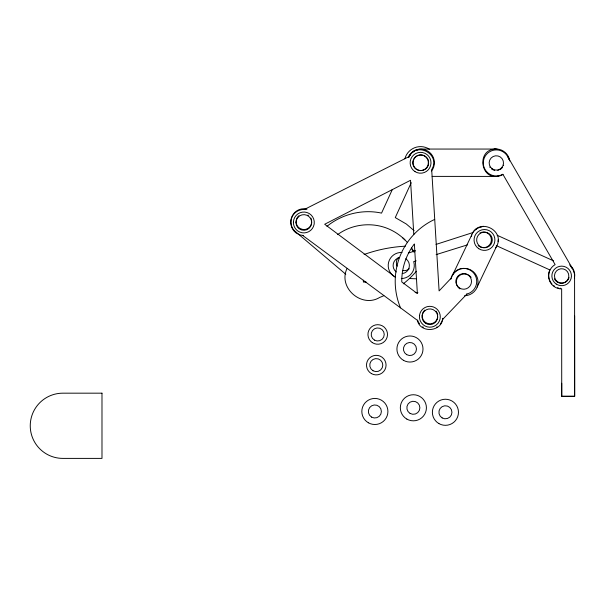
<?xml version="1.0" encoding="UTF-8"?>
<svg xmlns="http://www.w3.org/2000/svg" width="605" height="605" viewBox="0 0 605 605"><rect width="100%" height="100%" fill="white"/><g stroke="black" fill="none" stroke-linecap="round" stroke-linejoin="round"><path stroke-width="0.91" d="M428.393 162.556L428.355 163.577M464.587 295.739A13.696 13.696 0 0 0 475.893 289.508A12.932 12.932 0 0 0 477.126 287.118L496.425 246.651C505.772 230.331 478.699 217.097 471.756 234.884L452.457 275.351L452.971 274.617A13.635 13.635 0 0 1 459.853 269.195M498.081 241.569L498.172 239.777M574.447 278.436L574.584 274.194L572.943 269.376L507.61 156.415A13.045 13.045 0 0 0 489.793 151.658A13.045 13.045 0 0 0 485.029 169.476A13.045 13.045 0 0 0 502.853 174.24L555.118 264.612A13.045 13.045 0 0 0 561.659 288.948L561.727 396.305L574.659 396.298L574.644 315.886M450.846 279.147C451.602 274.64 454.922 270.692 459.233 269.157A13.045 13.045 0 0 1 476.082 277.362A13.045 13.045 0 0 1 467.332 293.939L466.5 294.151M442.815 318.298C441.907 331.979 420.301 333.688 417.306 320.272L302.697 235.458M471.265 236.6L471.756 234.884M477.126 287.118L477.375 286.263A13.635 13.635 0 0 0 460.7 268.923M346.915 268.718C337.908 287.897 361.782 308.353 379.66 297.456A93.888 93.888 0 0 0 383.857 295.671M408.277 157.504C410.311 152.157 416.096 148.671 421.768 149.057L495.238 149.057C502.211 148.444 508.949 153.98 509.712 160.93M392.395 189.373L381.543 213.111C362.584 208.959 341.938 214.041 326.957 226.353M411.211 182.718L395.269 217.588L406.318 224.016L414.1 230.664M409.033 156.695C416.966 141.025 441.121 154.797 431.683 169.612L439.101 290.922L451.02 278.315M495.404 248.118L496.425 246.651M297.539 217.845L297.849 217.445M442.542 319.538L466.954 294.038M476.725 228.675L475.318 229.779M337.635 234.619C352.851 223.381 374.17 221.627 391.072 230.029A52.174 52.174 0 0 1 407.263 242.363M502.982 174.58L499.677 175.949L496.13 176.418L432.129 176.388M303.279 235.504L299.921 234.914L296.132 232.993A13.045 13.045 0 0 1 291.005 220.205L291.179 219.373A13.045 13.045 0 0 1 304.413 209.443L409.101 156.582M434.677 219.426L432.099 220.666A68.478 68.478 0 0 0 414.243 234.044L411.249 237.379A68.478 68.478 0 0 0 395.617 273.929L395.277 278.398A68.478 68.478 0 0 0 399.33 304.807L400.563 307.885M408.367 253.034L415.59 250.78M436.023 244.42L472.717 232.623A13.045 13.045 0 0 1 481.852 226.92M416.164 260.846L413.699 261.617L413.835 262.063A13.045 13.045 0 0 1 401.304 278.542M436.129 254.629L467.559 244.836M483.403 226.308L481.633 226.565M497.03 149.049L495.238 149.057A13.696 13.696 0 0 0 494.345 149.14C476.717 150.607 480.514 179.443 497.923 176.297M494.345 149.14L495.238 149.057M366.161 282.059L363.386 282.059L363.386 280.206M304.973 209.504L305.268 209.504A13.045 13.045 0 0 1 306.115 209.625M409.653 278.534L416.217 278.807M415.166 292.586L417.926 292.729M301.691 229.265L302.182 229.393M497.174 235.277L553.628 260.899M496.297 245.622L549.839 269.921L549.635 270.374A13.045 13.045 0 0 0 549.121 278.739M395.375 277.135L324.688 224.251L410.53 180.29L413.805 234.528M345.795 274.262L296.284 232.328M402.423 237.553L404.919 239.882M570.87 266.676L572.489 268.65M571.453 267.297L571.99 267.954M414.062 252.164L413.253 250.659A52.174 52.174 0 0 0 411.438 247.763M508.018 157.171L508.918 159.561M574.584 277.597L574.659 396.298L561.727 396.305L561.72 383.267M408.912 157.224A12.909 12.909 0 0 1 409.298 156.476M410.22 155.061A12.909 12.909 0 0 1 410.75 154.396M404.889 158.805A16.176 16.176 0 0 1 429.376 149.216M296.216 232.282A13.045 13.045 0 0 1 293.758 229.93M293.243 229.242A13.045 13.045 0 0 1 292.782 228.531M292.359 227.79A13.045 13.045 0 0 1 291.671 226.225M291.406 225.415A13.045 13.045 0 0 1 303.642 208.725L304.496 208.733A13.045 13.045 0 0 1 307.03 209.096M311.53 219.955A7.827 7.827 0 0 1 302.931 229.522A7.827 7.827 0 0 1 297.002 218.102M297.252 217.656A7.827 7.827 0 0 1 298.182 216.439M298.545 216.076A7.827 7.827 0 0 1 298.93 215.735M308.021 215.1A7.827 7.827 0 0 1 308.452 215.38M310.804 218.042A7.827 7.827 0 0 1 311.235 218.972M437.74 317.028A7.827 7.827 0 0 1 427.705 323.493A7.827 7.827 0 0 1 422.963 312.543M423.205 312.089A7.827 7.827 0 0 1 424.097 310.841M424.445 310.471A7.827 7.827 0 0 1 424.823 310.123M436.19 311.242A7.827 7.827 0 0 1 436.485 311.658M436.999 312.543A7.827 7.827 0 0 1 437.211 313.012M437.392 313.488A7.827 7.827 0 0 1 437.74 314.986M442.747 318.669A13.045 13.045 0 0 1 441.983 321.111M441.62 321.883A13.045 13.045 0 0 1 440.251 324.046M437.12 326.919A13.045 13.045 0 0 1 436.394 327.365M423.349 327.237A13.045 13.045 0 0 1 422.63 326.783M419.56 323.849A13.045 13.045 0 0 1 418.622 322.42M418.229 321.663A13.045 13.045 0 0 1 417.594 320.083M409.283 268.749A7.827 7.827 0 0 1 406.628 270.253L406.136 270.397A7.827 7.827 0 0 1 402.582 270.48M397.13 266.215A7.827 7.827 0 0 1 398.34 257.609M411.65 248.821A52.174 52.174 0 0 1 413.427 251.74M416.391 271.229A93.888 93.888 0 0 1 403.27 283.843M364.089 254.508A144.013 144.013 0 0 1 405.373 246.19M395.534 277.219A13.045 13.045 0 0 1 402.045 252.474M569.6 264.929A13.045 13.045 0 0 1 574.508 277.801M560.911 288.328A13.045 13.045 0 0 1 560.064 288.245M558.385 287.92A13.045 13.045 0 0 1 557.568 287.677M554.505 286.188A13.045 13.045 0 0 1 553.809 285.689M551.942 283.949A13.045 13.045 0 0 1 549.378 279.555M405.796 258.759A8.152 8.152 0 0 1 402.287 273.611M396.267 271.978A8.152 8.152 0 0 1 399.678 257.526M569.071 277.498A7.85 7.85 0 0 1 568.73 278.466M568.519 278.935A7.85 7.85 0 0 1 567.997 279.82M567.694 280.236A7.85 7.85 0 0 1 563.966 282.853M563.474 282.996A7.85 7.85 0 0 1 559.413 282.959M558.922 282.807A7.85 7.85 0 0 1 557.976 282.406M557.523 282.164A7.85 7.85 0 0 1 557.092 281.885M556.676 281.582A7.85 7.85 0 0 1 556.282 281.257M555.912 280.901A7.85 7.85 0 0 1 554.944 279.699M554.679 279.26A7.85 7.85 0 0 1 554.445 278.807M481.391 232.335A7.827 7.827 0 0 1 491.396 239.935A7.827 7.827 0 0 1 481.217 247.309M480.733 247.143A7.827 7.827 0 0 1 480.264 246.938M479.364 246.447A7.827 7.827 0 0 1 478.941 246.159M478.54 245.842A7.827 7.827 0 0 1 478.162 245.501M479.962 232.902A7.827 7.827 0 0 1 480.423 232.683M459.966 288.88A8.152 8.152 0 0 1 459.528 288.577M459.112 288.245A8.152 8.152 0 0 1 458.719 287.882M458.348 287.504A8.152 8.152 0 0 1 458.567 276.356A8.152 8.152 0 0 1 469.699 275.85M470.093 276.205A8.152 8.152 0 0 1 471.121 277.43M452.041 276.152A12.932 12.932 0 0 0 451.383 277.816A13.696 13.696 0 0 0 451.133 278.678M503.647 165.18A7.827 7.827 0 0 1 503.466 165.664M502.445 167.434A7.827 7.827 0 0 1 502.12 167.827M501.772 168.205A7.827 7.827 0 0 1 500.585 169.173M500.154 169.445A7.827 7.827 0 0 1 499.7 169.687M498.754 170.081A7.827 7.827 0 0 1 497.764 170.345M494.708 170.345A7.827 7.827 0 0 1 493.241 169.899M492.78 169.687A7.827 7.827 0 0 1 492.326 169.445M491.888 169.173A7.827 7.827 0 0 1 491.472 168.878M490.027 167.434A7.827 7.827 0 0 1 489.732 167.018M408.383 157.55A13.522 13.522 0 0 1 427.637 151.016A13.522 13.522 0 0 1 431.599 170.95M408.904 156.816A13.348 13.348 0 0 1 410.288 154.6M412.746 152.135A13.348 13.348 0 0 1 414.198 151.167M415.764 150.395A13.348 13.348 0 0 1 419.999 149.405M428.635 163.743A7.827 7.827 0 0 1 428.287 165.233M428.106 165.717A7.827 7.827 0 0 1 427.652 166.632M427.38 167.071A7.827 7.827 0 0 1 417.412 169.74A7.827 7.827 0 0 1 413.465 160.204A7.827 7.827 0 0 1 422.403 155.046M422.903 155.16A7.827 7.827 0 0 1 427.38 158.374M427.652 158.805A7.827 7.827 0 0 1 428.106 159.728M428.287 160.204A7.827 7.827 0 0 1 428.635 161.701M293.417 222.02L293.41 222.701A10.436 10.436 0 0 0 297.138 230.467L297.675 230.891A10.436 10.436 0 0 0 314.124 224.289L314.222 223.608A10.436 10.436 0 0 0 304.64 212.068A10.436 10.436 0 0 0 293.417 222.02M296.026 222.133L296.019 222.64A7.827 7.827 0 0 0 298.817 228.471L299.218 228.781A7.827 7.827 0 0 0 311.552 223.835L311.628 223.328A7.827 7.827 0 0 0 304.444 214.669A7.827 7.827 0 0 0 296.026 222.133M401.796 278.686L401.758 281.907L417.374 293.591L414.372 243.951L413.737 244.76A61.952 61.952 0 0 0 401.796 278.686M419.492 315.613L419.439 316.294A10.436 10.436 0 0 0 437.861 323.456L438.277 322.919A10.436 10.436 0 0 0 423.334 308.611L422.812 309.057A10.436 10.436 0 0 0 419.492 315.613M101.988 393.174L62.86 393.174A32.609 32.609 0 0 0 30.25 425.784A32.609 32.609 0 0 0 62.86 458.393L101.988 458.393L101.988 393.174M403.437 360.308A13.045 13.045 0 0 0 423.001 349.017A13.045 13.045 0 0 0 403.437 337.719A13.045 13.045 0 0 0 403.437 360.308M406.696 354.659A6.519 6.519 0 0 0 416.474 349.017A6.519 6.519 0 0 0 406.696 343.368A6.519 6.519 0 0 0 406.696 354.659M371.606 417.117A6.519 6.519 0 0 0 381.392 411.476A6.519 6.519 0 0 0 371.606 405.826A6.519 6.519 0 0 0 371.606 417.117M368.347 422.766A13.045 13.045 0 0 0 387.911 411.476A13.045 13.045 0 0 0 368.347 400.177A13.045 13.045 0 0 0 368.347 422.766M438.905 423.583A13.045 13.045 0 0 0 458.469 412.285A13.045 13.045 0 0 0 438.905 400.986A13.045 13.045 0 0 0 438.905 423.583M442.172 417.934A6.519 6.519 0 0 0 451.95 412.285A6.519 6.519 0 0 0 442.172 406.636A6.519 6.519 0 0 0 442.172 417.934M406.847 419.083A13.045 13.045 0 0 0 426.412 407.785A13.045 13.045 0 0 0 406.847 396.487A13.045 13.045 0 0 0 406.847 419.083M410.107 413.434A6.519 6.519 0 0 0 419.885 407.785A6.519 6.519 0 0 0 410.107 402.136A6.519 6.519 0 0 0 410.107 413.434M374.457 340.108A6.519 6.519 0 0 0 384.243 334.459A6.519 6.519 0 0 0 374.457 328.81A6.519 6.519 0 0 0 374.457 340.108M372.287 342.596A9.786 9.786 0 0 0 387.48 335.102A9.786 9.786 0 0 0 373.391 325.687A9.786 9.786 0 0 0 372.287 342.596M373.02 370.759A6.519 6.519 0 0 0 382.799 365.11A6.519 6.519 0 0 0 373.02 359.468A6.519 6.519 0 0 0 373.02 370.759M371.387 373.587A9.786 9.786 0 0 0 386.066 365.11A9.786 9.786 0 0 0 371.387 356.64A9.786 9.786 0 0 0 371.387 373.587M459.596 288.086A7.827 7.827 0 0 0 471.507 281.627A7.827 7.827 0 0 0 459.959 274.534A7.827 7.827 0 0 0 459.596 288.086M415.03 171.623A10.436 10.436 0 0 0 430.994 163.161A10.436 10.436 0 0 0 415.68 153.564A10.436 10.436 0 0 0 415.03 171.623M425.655 323.35A7.827 7.827 0 0 0 437.68 317.088A7.827 7.827 0 0 0 426.253 309.805A7.827 7.827 0 0 0 425.655 323.35M416.414 169.415A7.827 7.827 0 0 0 428.385 163.063A7.827 7.827 0 0 0 416.905 155.871A7.827 7.827 0 0 0 416.414 169.415M478.797 248.715A10.436 10.436 0 0 0 494.898 240.503A10.436 10.436 0 0 0 479.742 230.664A10.436 10.436 0 0 0 478.797 248.715M480.438 246.659A7.827 7.827 0 0 0 492.304 240.109A7.827 7.827 0 0 0 480.695 233.107A7.827 7.827 0 0 0 480.438 246.659M556.222 284.048A9.786 9.786 0 0 0 571.415 276.546A9.786 9.786 0 0 0 557.326 267.138A9.786 9.786 0 0 0 556.222 284.048M557.674 281.877A7.177 7.177 0 0 0 568.813 276.372A7.177 7.177 0 0 0 558.476 269.475A7.177 7.177 0 0 0 557.674 281.877M492.341 168.916A7.177 7.177 0 0 0 503.481 163.411A7.177 7.177 0 0 0 493.143 156.513A7.177 7.177 0 0 0 492.341 168.916"/></g></svg>
